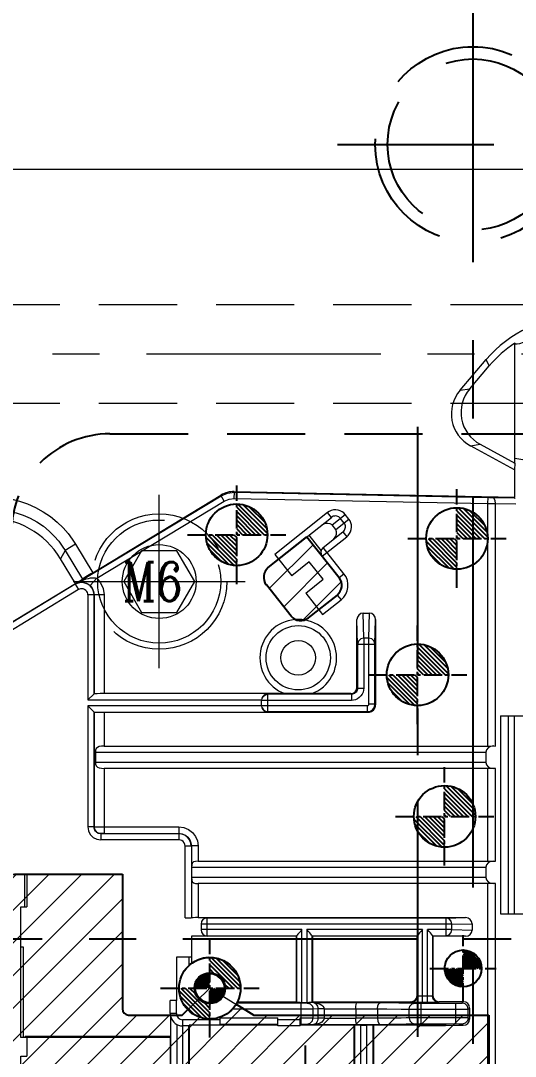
# Model space of a CAD drawing. Header units: inches. Extents: x 164842 to 166038, y -53074 to -52229.
# Drawn here: x 165404.8 to 165445, y -52420 to -52335.9 of the extents above; entities that cross this region are included whole.
import ezdxf

# ---------------------------------------------------------------- set-up
doc = ezdxf.new("R2010")
doc.units = ezdxf.units.IN
doc.header["$LTSCALE"] = 2
doc.header["$MEASUREMENT"] = 0
for name, pattern in [('ACAD_ISO02W100', [15, 12, -3]), ('CENTER', [50.8, 31.75, -6.35, 6.35, -6.35]), ('CENTER2', [1.125, 0.75, -0.125, 0.125, -0.125]), ('HIDDEN', [9.525, 6.35, -3.175])]:
    doc.linetypes.add(name, pattern=pattern)
doc.layers.get('0').update_dxf_attribs({"linetype": 'CONTINUOUS'})
for name, color, linetype in [('DEFAULT_1', 7, 'CENTER'), ('PIN', 4, 'CONTINUOUS'), ('SCREW', 52, 'HIDDEN'), ('y-cut', 7, 'CONTINUOUS'), ('壓塊', 157, 'CONTINUOUS')]:
    doc.layers.add(name, color=color, linetype=linetype)
for name, color, linetype, lineweight in [('dim', 3, 'CONTINUOUS', 15), ('PRODUCT', 1, 'CONTINUOUS', 15), ('WR', 122, 'HIDDEN', 18), ('截面', 191, 'CONTINUOUS', 15), ('枕位', 75, 'CONTINUOUS', 15), ('螺絲', 42, 'ACAD_ISO02W100', 15)]:
    doc.layers.add(name, color=color, linetype=linetype, lineweight=lineweight)
doc.styles.add('ROMANC', font='romanc', dxfattribs={"width": 0.6, "height": 1})

# ---------------------------------------------------------------- blocks, each defined once
blk = doc.blocks.new('20160823.201520')
at = {"layer": '截面', "linetype": 'Continuous', "ltscale": 0.3}
h = blk.add_hatch(dxfattribs=at)
h.set_pattern_fill('ANSI31', color=256, scale=15, style=0)
h.set_pattern_definition([(45, (-2955.1196, -3724.5847), (-1.3258252, 1.3258252), [])])
edge = h.paths.add_edge_path()
edge.add_arc((-48.284, -2.532), 0.5, 180, 270)
edge.add_line((-48.284, -3.032), (-43.933, -3.032))
edge.add_line((-43.933, -3.032), (-43.478, -2.592))
edge.add_arc((-41.681, -0.854), 2.5, 224.05536, 328.57739)
edge.add_line((-39.548, -2.157), (-38.116, -3.032))
edge.add_line((-38.116, -3.032), (-19.018, -3.032))
edge.add_line((-19.018, -3.032), (-19.018, -19.291))
edge.add_line((-19.018, -19.291), (-49.285, -19.291))
edge.add_line((-49.285, -19.291), (-49.911, -19.682))
edge.add_arc((-52.033, -21.004), 2.5, 31.928, 151.72792)
edge.add_line((-54.235, -19.82), (-55.217, -19.291))
edge.add_line((-55.217, -19.291), (-58.053, -19.291))
edge.add_line((-58.053, -19.291), (-58.053, 7.908))
edge.add_ellipse((-57.55, 7.908), major_axis=(0.503, 0), ratio=0.999962, start_angle=90, end_angle=180, ccw=False)
edge.add_line((-57.55, 8.41), (-48.784, 8.41))
edge.add_line((-48.784, 8.41), (-48.784, -2.532))
h.paths.add_polyline_path([(-37.089, 31.895), (-35.081, 29.37, 0.414214), (-33.676, 29.21), (-31.332, 31.074, 0.414214), (-31.171, 32.486), (-33.799, 35.79), (-36.929, 33.3, 0.414214)])
h.paths.add_polyline_path([(-69.517, 6.876), (-69.506, 6.744), (-69.478, 6.616), (-69.435, 6.495), (-69.375, 6.379), (-69.299, 6.268), (-67.153, 3.57), (-67.098, 3.503), (-67.041, 3.437), (-66.982, 3.373), (-66.921, 3.311), (-66.858, 3.25), (-66.794, 3.192), (-66.728, 3.135), (-66.661, 3.08), (-66.592, 3.027), (-63.541, 5.454, 0.414214), (-63.381, 6.86), (-65.389, 9.384, 0.414214), (-66.794, 9.544), (-69.138, 7.68), (-69.237, 7.589), (-69.321, 7.489), (-69.391, 7.381), (-69.446, 7.262), (-69.487, 7.136), (-69.511, 7.007)])
at = {"layer": 'y-cut', "linetype": 'ByBlock'}
for p, q in [((-36.929, 33.3), (-33.799, 35.79)), ((-33.799, 35.79), (-31.171, 32.486)), ((-35.081, 29.37), (-37.089, 31.895)), ((-31.332, 31.074), (-33.676, 29.21)), ((-69.138, 7.68), (-66.794, 9.544)), ((-65.389, 9.384), (-63.381, 6.86)), ((-57.55, 8.41), (-48.784, 8.41)), ((-48.784, 8.41), (-48.784, -2.532)), ((-58.053, -19.291), (-58.053, 7.908)), ((-67.153, 3.57), (-69.299, 6.268)), ((-63.541, 5.454), (-66.592, 3.027)), ((-39.548, -2.157), (-38.116, -3.032)), ((-48.284, -3.032), (-43.933, -3.032)), ((-43.933, -3.032), (-43.478, -2.592)), ((-38.116, -3.032), (-19.018, -3.032)), ((-19.018, -3.032), (-19.018, -19.291)), ((-55.217, -19.291), (-58.053, -19.291)), ((-54.235, -19.82), (-55.217, -19.291)), ((-49.285, -19.291), (-49.911, -19.682)), ((-19.018, -19.291), (-49.285, -19.291))]:
    blk.add_line(p, q, dxfattribs=at)
for points in [[(-69.138, 7.68), (-69.237, 7.589), (-69.321, 7.489), (-69.391, 7.381), (-69.446, 7.262), (-69.487, 7.136), (-69.511, 7.007), (-69.517, 6.876), (-69.506, 6.744), (-69.478, 6.616), (-69.435, 6.495), (-69.375, 6.379), (-69.299, 6.268)], [(-67.153, 3.57), (-67.098, 3.503), (-67.041, 3.437), (-66.982, 3.373), (-66.921, 3.311), (-66.858, 3.25), (-66.794, 3.192), (-66.728, 3.135), (-66.661, 3.08), (-66.592, 3.027)]]:
    blk.add_lwpolyline(points, dxfattribs=at)
for centre in [(-41.681, -0.854), (-52.033, -21.004)]:
    blk.add_circle(centre, 2.5, dxfattribs=at)
for centre, radius, start, end in [((-36.307, 32.517), 1, 128.5, 218.5), ((-31.958, 31.861), 1.005, 308.5, 38.5), ((-34.298, 29.993), 1, 218.5, 308.5), ((-66.171, 8.762), 1, 38.5, 128.5), ((-64.163, 6.237), 1, 308.5, 38.5), ((-48.284, -2.532), 0.5, 180, 270)]:
    blk.add_arc(centre, radius, start, end, dxfattribs=at)
at = {"layer": 'y-cut', "linetype": 'ByBlock', "extrusion": (0, 0, -1)}
blk.add_ellipse((-57.55, 7.908), major_axis=(0.503, 0), ratio=0.999962, start_param=3.141593, end_param=4.712389, dxfattribs=at)
blk = doc.blocks.new('20140813.092309')
at = {"layer": '螺絲', "color": 137, "linetype": 'CENTER', "ltscale": 0.25}
for p, q in [((0, -7.042), (0, 7.042)), ((-7, 0), (7, 0))]:
    blk.add_line(p, q, dxfattribs=at)
at = {"layer": '螺絲', "color": 137, "linetype": 'Continuous'}
blk.add_lwpolyline([(-1.443, 2.5), (-2.887, 0), (-1.443, -2.5), (1.443, -2.5), (2.887, 0), (1.443, 2.5)], close=True, dxfattribs=at)
at = {"layer": '螺絲', "color": 137, "linetype": 'HIDDEN'}
blk.add_circle((0, 0), 5.5, dxfattribs=at)
at = {"layer": '螺絲', "color": 137}
for radius in [5, 3]:
    blk.add_circle((0, 0), radius, dxfattribs=at)
at = {"layer": 'dim', "style": 'ROMANC', "width": 0.8}
blk.add_text('M6', height=3.1716, dxfattribs=at).set_placement((-2.976, -1.589))

msp = doc.modelspace()

# ---------------------------------------------------------------- hatches: boundary and pattern name
at = {"layer": 'PIN', "linetype": 'Continuous'}
h = msp.add_hatch(dxfattribs=at)
h.set_pattern_fill('ANSI31', color=5, scale=2, angle=90, style=0)
h.set_pattern_definition([(135, (165627.67704, -52391.879), (-0.1767767, -0.1767767), [])])
h.paths.add_polyline_path([(165422.395, -52377.639), (165419.895, -52377.639, 0.414214), (165422.395, -52380.139)])
h.paths.add_polyline_path([(165422.395, -52375.139), (165422.395, -52377.639), (165424.895, -52377.639, 0.414214)])
h = msp.add_hatch(dxfattribs=at)
h.set_pattern_fill('ANSI31', color=5, scale=2, angle=90, style=0)
h.set_pattern_definition([(135, (165645.57704, -52392.179), (-0.1767767, -0.1767767), [])])
h.paths.add_polyline_path([(165440.295, -52377.939), (165437.795, -52377.939, 0.414214), (165440.295, -52380.439)])
h.paths.add_polyline_path([(165440.295, -52375.439), (165440.295, -52377.939), (165442.795, -52377.939, 0.414214)])
h = msp.add_hatch(dxfattribs=at)
h.set_pattern_fill('ANSI31', color=5, scale=2, angle=90, style=0)
h.set_pattern_definition([(135, (165642.37704, -52403.2469), (-0.1767767, -0.1767767), [])])
h.paths.add_polyline_path([(165437.095, -52389.007), (165434.595, -52389.007, 0.414214), (165437.095, -52391.507)])
h.paths.add_polyline_path([(165437.095, -52386.507), (165437.095, -52389.007), (165439.595, -52389.007, 0.414214)])
h = msp.add_hatch(dxfattribs=at)
h.set_pattern_fill('ANSI31', color=5, scale=2, angle=90, style=0)
h.set_pattern_definition([(135, (165644.57704, -52414.7469), (-0.1767767, -0.1767767), [])])
h.paths.add_polyline_path([(165439.295, -52400.507), (165436.795, -52400.507, 0.414214), (165439.295, -52403.007)])
h.paths.add_polyline_path([(165439.295, -52398.007), (165439.295, -52400.507), (165441.795, -52400.507, 0.414214)])
h = msp.add_hatch(dxfattribs=at)
h.set_pattern_fill('ANSI31', color=3, angle=90, style=0)
h.set_pattern_definition([(135, (165646.07704, -52427.09488), (-0.08838835, -0.08838835), [])])
h.paths.add_polyline_path([(165440.795, -52412.855), (165439.295, -52412.855, 0.414214), (165440.795, -52414.355)])
h.paths.add_polyline_path([(165440.795, -52411.355), (165440.795, -52412.855), (165442.295, -52412.855, 0.414214)])
h = msp.add_hatch(dxfattribs=at)
h.set_pattern_fill('ANSI31', color=31, scale=2, angle=90, style=0)
h.set_pattern_definition([(135, (165625.49304, -52428.699), (-0.1767767, -0.1767767), [])])
h.paths.add_polyline_path([(165420.211, -52411.959, -0.414214), (165422.711, -52414.459), (165421.461, -52414.459, 0.414214), (165420.211, -52413.209)])
h.paths.add_polyline_path([(165418.961, -52414.459, 0.414214), (165420.211, -52415.709), (165420.211, -52416.959, -0.414214), (165417.711, -52414.459)])
h = msp.add_hatch(dxfattribs=at)
h.set_pattern_fill('ANSI31', color=31, angle=90, style=0)
h.set_pattern_definition([(45, (165214.92899, -52428.699), (0.08838835, -0.08838835), [])])
h.paths.add_polyline_path([(165420.211, -52414.459), (165421.461, -52414.459, -0.414214), (165420.211, -52415.709)])
h.paths.add_polyline_path([(165420.211, -52413.209), (165420.211, -52414.459), (165418.961, -52414.459, -0.414214)])

# ---------------------------------------------------------------- linework, layer by layer
at = {"linetype": 'CENTER', "ltscale": 0.5}
msp.add_line((165441.595, -52272.939), (165441.595, -52672.939), dxfattribs=at)
at = {"color": 8, "linetype": 'CENTER', "ltscale": 0.2}
msp.add_line((165430.595, -52345.939), (165452.595, -52345.939), dxfattribs=at)
at = {"color": 8, "linetype": 'HIDDEN', "ltscale": 0.8}
for radius in [7.938, 6.938]:
    msp.add_circle((165441.595, -52345.939), radius, dxfattribs=at)
at = {"layer": 'DEFAULT_1', "color": 2, "linetype": 'CENTER', "ltscale": 0.3}
for p, q in [((165437.095, -52368.875), (165437.095, -52452.004)), ((165387.547, -52410.439), (165499.608, -52410.439))]:
    msp.add_line(p, q, dxfattribs=at)
at = {"layer": 'PIN', "color": 5, "linetype": 'CENTER2'}
for p, q in [((165422.395, -52381.639), (165422.395, -52373.639)), ((165440.295, -52381.939), (165440.295, -52373.939)), ((165418.395, -52377.639), (165426.395, -52377.639)), ((165436.295, -52377.939), (165444.295, -52377.939)), ((165437.095, -52393.007), (165437.095, -52385.007)), ((165433.095, -52389.007), (165441.095, -52389.007)), ((165439.295, -52404.507), (165439.295, -52396.507)), ((165435.295, -52400.507), (165443.295, -52400.507))]:
    msp.add_line(p, q, dxfattribs=at)
at = {"layer": 'PIN', "color": 3, "linetype": 'CENTER2'}
for p, q in [((165440.795, -52415.555), (165440.795, -52410.155)), ((165438.095, -52412.855), (165443.495, -52412.855))]:
    msp.add_line(p, q, dxfattribs=at)
at = {"layer": 'PIN', "color": 31, "linetype": 'CENTER2'}
for p, q in [((165420.211, -52418.459), (165420.211, -52410.459)), ((165416.211, -52414.459), (165424.211, -52414.459))]:
    msp.add_line(p, q, dxfattribs=at)
at = {"layer": 'PIN', "color": 140, "linetype": 'CENTER2'}
msp.add_line((165427.95, -52419.11), (165427.95, -52430.11), dxfattribs=at)
at = {"layer": 'PIN', "color": 5, "linetype": 'Continuous'}
for centre in [(165422.395, -52377.639), (165440.295, -52377.939), (165437.095, -52389.007), (165439.295, -52400.507)]:
    msp.add_circle(centre, 2.5, dxfattribs=at)
at = {"layer": 'PIN', "color": 3, "linetype": 'Continuous'}
msp.add_circle((165440.795, -52412.855), 1.5, dxfattribs=at)
at = {"layer": 'PIN', "color": 31, "linetype": 'Continuous'}
for radius in [2.5, 1.25]:
    msp.add_circle((165420.211, -52414.459), radius, dxfattribs=at)
at = {"layer": 'PRODUCT', "linetype": 'ByBlock'}
for p, q in [((165362.095, -52347.939), (165521.095, -52347.939)), ((165445.007, -52371.404), (165445.82, -52371.561)), ((165445.007, -52371.834), (165444.981, -52372.375)), ((165444.981, -52372.375), (165444.981, -52374.587)), ((165409.306, -52381.624), (165421.129, -52374.474)), ((165410.693, -52380.716), (165421.113, -52374.415)), ((165421.113, -52374.415), (165421.129, -52374.474)), ((165421.389, -52374.904), (165421.129, -52374.474)), ((165422.194, -52374.126), (165422.21, -52374.185)), ((165422.194, -52374.126), (165444.981, -52374.587)), ((165422.2, -52374.687), (165422.21, -52374.185)), ((165422.2, -52374.687), (165442.818, -52375.105)), ((165422.21, -52374.185), (165442.937, -52374.604)), ((165442.818, -52375.105), (165442.828, -52374.602)), ((165442.937, -52374.604), (165444.936, -52374.632)), ((165444.936, -52374.632), (165444.959, -52374.609)), ((165411.022, -52381.173), (165421.389, -52374.904)), ((165442.818, -52394.801), (165442.818, -52375.105)), ((165442.818, -52375.105), (165443.431, -52375.11)), ((165443.431, -52394.803), (165443.431, -52375.11)), ((165443.431, -52375.11), (165445.068, -52375.132)), ((165424.963, -52380.306), (165430.095, -52376.224)), ((165429.782, -52375.831), (165425.5, -52379.237)), ((165430.095, -52376.224), (165429.782, -52375.831)), ((165430.144, -52376.827), (165431.203, -52375.985)), ((165430.457, -52377.22), (165431.516, -52376.378)), ((165431.127, -52376.687), (165430.814, -52376.294)), ((165431.516, -52376.378), (165431.203, -52375.985)), ((165430.457, -52377.22), (165430.144, -52376.827)), ((165430.721, -52381.119), (165428.094, -52377.816)), ((165429.263, -52378.913), (165428.276, -52377.671)), ((165429.345, -52379.389), (165431.346, -52377.797)), ((165429.425, -52378.683), (165431.033, -52377.404)), ((165431.033, -52377.404), (165431.346, -52377.797)), ((165431.115, -52380.806), (165429.425, -52378.683)), ((165425.5, -52379.237), (165426.876, -52380.967)), ((165428.292, -52379.841), (165426.876, -52380.967)), ((165429.418, -52381.257), (165428.292, -52379.841)), ((165409.298, -52381.607), (165409.854, -52381.232)), ((165410.065, -52381.556), (165409.837, -52381.519)), ((165411.022, -52381.173), (165410.48, -52381.767)), ((165428.002, -52382.383), (165429.418, -52381.257)), ((165430.721, -52381.119), (165431.115, -52380.806)), ((165398.468, -52388.155), (165409.298, -52381.607)), ((165409.272, -52381.663), (165398.478, -52388.19)), ((165409.532, -52382.093), (165398.738, -52388.62)), ((165409.306, -52381.624), (165409.272, -52381.663)), ((165409.272, -52381.663), (165409.532, -52382.093)), ((165426.811, -52384.236), (165424.803, -52381.711)), ((165428.002, -52382.383), (165429.379, -52384.113)), ((165410.295, -52382.523), (165410.295, -52391.055)), ((165410.797, -52382.523), (165410.295, -52382.523)), ((165410.797, -52382.523), (165410.808, -52382.51)), ((165410.797, -52390.553), (165410.797, -52382.523)), ((165410.808, -52382.51), (165410.808, -52390.547)), ((165411.612, -52382.51), (165410.808, -52382.51)), ((165411.612, -52382.51), (165411.612, -52390.54)), ((165428.217, -52384.396), (165430.56, -52382.531)), ((165429.379, -52384.113), (165430.873, -52382.925)), ((165430.56, -52382.531), (165430.873, -52382.925)), ((165432.72, -52386.036), (165432.672, -52383.999)), ((165432.672, -52383.999), (165433.177, -52383.999)), ((165433.128, -52386.036), (165433.177, -52383.999)), ((165432.218, -52386.509), (165432.171, -52384.532)), ((165432.171, -52390.038), (165432.171, -52384.532)), ((165433.631, -52386.509), (165433.678, -52384.532)), ((165433.678, -52384.532), (165433.678, -52391.445)), ((165432.218, -52386.509), (165432.218, -52390.085)), ((165432.218, -52386.509), (165433.631, -52386.509)), ((165432.72, -52386.036), (165432.72, -52390.085)), ((165433.128, -52386.036), (165432.72, -52386.036)), ((165433.128, -52391.397), (165433.128, -52386.036)), ((165433.631, -52391.397), (165433.631, -52386.509)), ((165410.77, -52390.58), (165410.295, -52391.055)), ((165410.798, -52390.553), (165410.77, -52390.58)), ((165410.808, -52390.547), (165410.797, -52390.553)), ((165431.668, -52390.54), (165411.612, -52390.54)), ((165424.725, -52390.625), (165424.914, -52390.588)), ((165424.914, -52392.035), (165424.914, -52390.553)), ((165431.715, -52390.588), (165424.914, -52390.588)), ((165431.668, -52390.54), (165431.715, -52390.588)), ((165431.715, -52390.588), (165431.715, -52391.09)), ((165432.171, -52390.038), (165432.218, -52390.085)), ((165432.218, -52390.085), (165432.72, -52390.085)), ((165410.295, -52391.055), (165424.412, -52391.055)), ((165410.295, -52391.533), (165410.295, -52401.368)), ((165424.412, -52391.533), (165410.295, -52391.533)), ((165424.412, -52391.533), (165424.412, -52391.055)), ((165431.715, -52391.09), (165424.412, -52391.09)), ((165424.412, -52391.498), (165433.028, -52391.498)), ((165433.028, -52392), (165433.028, -52391.498)), ((165433.631, -52391.397), (165433.128, -52391.397)), ((165433.631, -52391.397), (165433.678, -52391.445)), ((165410.797, -52401.368), (165410.797, -52392.035)), ((165410.808, -52392.041), (165410.797, -52392.035)), ((165410.808, -52392.041), (165410.808, -52401.362)), ((165411.612, -52392.048), (165411.612, -52394.801)), ((165411.612, -52392.048), (165433.075, -52392.048)), ((165424.725, -52391.963), (165424.914, -52392)), ((165424.914, -52392), (165433.028, -52392)), ((165433.028, -52392), (165433.075, -52392.048)), ((165443.829, -52392.349), (165443.829, -52408.429)), ((165443.829, -52392.349), (165448.854, -52392.349)), ((165444.458, -52392.349), (165444.458, -52408.429)), ((165444.956, -52392.349), (165444.956, -52408.429)), ((165411.612, -52394.801), (165442.818, -52394.801)), ((165443.255, -52394.791), (165443.431, -52394.803)), ((165410.916, -52395.294), (165410.916, -52396.118)), ((165410.916, -52395.294), (165442.638, -52395.294)), ((165442.638, -52395.294), (165442.638, -52396.118)), ((165442.638, -52396.118), (165410.916, -52396.118)), ((165411.612, -52396.61), (165411.612, -52401.903)), ((165442.818, -52396.61), (165411.612, -52396.61)), ((165442.818, -52404.148), (165442.818, -52396.61)), ((165443.431, -52396.609), (165443.255, -52396.621)), ((165443.431, -52404.15), (165443.431, -52396.609)), ((165410.797, -52401.368), (165410.295, -52401.368)), ((165410.797, -52401.368), (165410.808, -52401.362)), ((165410.808, -52401.362), (165410.827, -52401.362)), ((165410.827, -52401.362), (165410.983, -52401.361)), ((165410.983, -52401.361), (165417.703, -52401.36)), ((165417.703, -52401.36), (165417.703, -52401.903)), ((165411.34, -52401.91), (165411.351, -52401.905)), ((165411.612, -52401.91), (165411.34, -52401.91)), ((165417.695, -52402.413), (165411.343, -52402.413)), ((165411.408, -52401.903), (165411.503, -52401.903)), ((165411.503, -52401.903), (165417.703, -52401.903)), ((165417.695, -52401.91), (165417.695, -52402.413)), ((165418.198, -52408.747), (165418.198, -52402.915)), ((165418.7, -52402.915), (165418.198, -52402.915)), ((165418.708, -52402.907), (165418.708, -52404.64)), ((165419.251, -52402.907), (165418.708, -52402.907)), ((165419.251, -52402.907), (165419.251, -52404.148)), ((165419.251, -52404.148), (165442.818, -52404.148)), ((165443.255, -52404.138), (165443.431, -52404.15)), ((165418.726, -52404.64), (165418.726, -52405.465)), ((165418.726, -52404.64), (165442.638, -52404.64)), ((165442.638, -52404.64), (165442.638, -52405.465)), ((165404.159, -52405.196), (165413.109, -52405.196)), ((165405.146, -52405.196), (165405.146, -52407.846)), ((165405.329, -52405.196), (165405.329, -52407.846)), ((165413.109, -52405.196), (165413.109, -52416.138)), ((165418.708, -52405.465), (165418.708, -52408.735)), ((165442.638, -52405.465), (165418.726, -52405.465)), ((165419.251, -52405.957), (165419.251, -52408.731)), ((165442.818, -52405.957), (165419.251, -52405.957)), ((165442.818, -52446.854), (165442.818, -52405.957)), ((165443.431, -52405.955), (165443.255, -52405.967)), ((165443.431, -52446.871), (165443.431, -52405.955)), ((165404.84, -52418.469), (165404.84, -52407.846)), ((165404.84, -52407.846), (165405.329, -52407.846)), ((165443.829, -52408.429), (165448.854, -52408.429)), ((165418.198, -52408.747), (165418.7, -52408.747)), ((165419.251, -52408.731), (165440.993, -52408.731)), ((165419.497, -52409.25), (165419.497, -52409.719)), ((165439.891, -52409.271), (165419.497, -52409.271)), ((165420, -52410.222), (165420, -52408.769)), ((165439.419, -52408.769), (165420, -52408.769)), ((165439.419, -52408.769), (165440.993, -52408.731)), ((165439.419, -52410.201), (165439.419, -52408.769)), ((165439.891, -52409.271), (165441.526, -52409.232)), ((165439.891, -52409.698), (165439.891, -52409.271)), ((165441.526, -52409.232), (165441.526, -52409.737)), ((165427.697, -52409.698), (165419.497, -52409.698)), ((165427.697, -52415.608), (165427.697, -52409.698)), ((165428.106, -52409.698), (165428.106, -52415.608)), ((165437.494, -52409.698), (165428.106, -52409.698)), ((165437.494, -52415.612), (165437.494, -52409.698)), ((165437.903, -52415.612), (165437.903, -52409.698)), ((165439.891, -52409.698), (165437.903, -52409.698)), ((165439.891, -52409.698), (165441.526, -52409.737)), ((165418.713, -52410.238), (165418.713, -52412.443)), ((165427.256, -52410.238), (165418.713, -52410.238)), ((165420, -52410.201), (165427.294, -52410.201)), ((165427.256, -52410.238), (165427.294, -52410.201)), ((165427.256, -52415.566), (165427.256, -52410.238)), ((165427.295, -52415.604), (165427.295, -52410.238)), ((165428.508, -52410.238), (165428.508, -52415.604)), ((165428.547, -52410.238), (165428.509, -52410.201)), ((165428.509, -52410.201), (165437.091, -52410.201)), ((165428.547, -52410.238), (165428.547, -52415.566)), ((165437.053, -52410.238), (165428.547, -52410.238)), ((165437.053, -52410.238), (165437.091, -52410.201)), ((165437.053, -52415.063), (165437.053, -52410.238)), ((165437.092, -52415.102), (165437.092, -52410.238)), ((165438.304, -52410.238), (165438.304, -52415.102)), ((165438.305, -52410.201), (165439.419, -52410.201)), ((165438.343, -52410.238), (165438.305, -52410.201)), ((165438.343, -52410.238), (165438.343, -52415.063)), ((165440.993, -52410.238), (165438.343, -52410.238)), ((165439.419, -52410.201), (165440.993, -52410.238)), ((165404.84, -52411.089), (165405.051, -52411.089)), ((165405.051, -52411.089), (165405.051, -52418.469)), ((165417.512, -52411.947), (165417.512, -52415.468)), ((165418.696, -52411.947), (165417.512, -52411.947)), ((165418.513, -52411.947), (165418.513, -52412.608)), ((165417.96, -52416.638), (165420.211, -52414.459)), ((165420.211, -52414.459), (165423.777, -52416.638)), ((165437.092, -52415.102), (165437.053, -52415.063)), ((165438.019, -52415.109), (165437.494, -52415.11)), ((165438.343, -52415.063), (165438.304, -52415.102)), ((165416.995, -52416.52), (165416.995, -52415.468)), ((165417.512, -52415.468), (165416.995, -52415.468)), ((165417.498, -52416.52), (165417.505, -52415.468)), ((165422.467, -52415.566), (165422.413, -52415.669)), ((165427.88, -52415.669), (165422.413, -52415.669)), ((165422.467, -52415.566), (165427.256, -52415.566)), ((165427.256, -52415.566), (165427.295, -52415.604)), ((165427.621, -52417.37), (165427.621, -52415.669)), ((165427.697, -52415.608), (165428.106, -52415.608)), ((165428.022, -52415.668), (165427.88, -52415.669)), ((165428.623, -52415.634), (165428.119, -52415.666)), ((165428.119, -52415.666), (165428.368, -52415.733)), ((165428.547, -52415.566), (165428.508, -52415.604)), ((165428.547, -52415.566), (165436.55, -52415.566)), ((165428.623, -52415.634), (165428.713, -52415.651)), ((165428.623, -52415.634), (165432.165, -52415.634)), ((165436.589, -52415.604), (165436.55, -52415.566)), ((165436.627, -52415.662), (165436.924, -52415.67)), ((165436.657, -52415.737), (165436.903, -52415.669)), ((165437.152, -52415.672), (165440.285, -52415.673)), ((165438.163, -52415.612), (165437.233, -52415.612)), ((165437.395, -52417.366), (165437.395, -52415.673)), ((165438.554, -52415.61), (165438.163, -52415.612)), ((165438.846, -52415.566), (165438.807, -52415.604)), ((165440.813, -52415.566), (165438.846, -52415.566)), ((165440.207, -52417.366), (165440.207, -52415.673)), ((165440.285, -52415.673), (165440.524, -52415.672)), ((165440.524, -52415.672), (165440.645, -52415.671)), ((165440.71, -52415.669), (165440.813, -52415.566)), ((165441.212, -52416.171), (165441.315, -52416.068)), ((165441.315, -52416.068), (165441.315, -52416.971)), ((165413.609, -52416.638), (165417.002, -52416.638)), ((165417.498, -52416.52), (165416.995, -52416.52)), ((165417.023, -52416.754), (165417.023, -52418.369)), ((165417.025, -52416.638), (165417.96, -52416.638)), ((165420.985, -52416.86), (165425.739, -52416.867)), ((165421.015, -52416.84), (165421.015, -52417.465)), ((165427.79, -52416.172), (165422.049, -52416.172)), ((165423.777, -52416.638), (165442.875, -52416.638)), ((165425.739, -52417.525), (165425.739, -52416.867)), ((165427.548, -52417.525), (165427.548, -52416.867)), ((165427.548, -52416.867), (165428.291, -52416.868)), ((165428.423, -52416.17), (165427.79, -52416.172)), ((165428.584, -52416.169), (165428.423, -52416.17)), ((165428.617, -52416.168), (165428.584, -52416.169)), ((165428.999, -52416.144), (165428.617, -52416.168)), ((165428.617, -52416.871), (165428.617, -52416.168)), ((165428.617, -52416.871), (165428.999, -52416.895)), ((165429.087, -52416.142), (165428.999, -52416.144)), ((165428.999, -52416.144), (165428.999, -52416.895)), ((165429.497, -52416.137), (165429.087, -52416.142)), ((165429.497, -52416.137), (165429.497, -52416.902)), ((165429.497, -52416.137), (165432.076, -52416.137)), ((165429.497, -52416.902), (165432.076, -52416.902)), ((165432.076, -52416.137), (165432.076, -52416.902)), ((165432.076, -52416.137), (165434.587, -52416.146)), ((165434.587, -52416.893), (165432.076, -52416.902)), ((165433.847, -52416.143), (165433.847, -52416.896)), ((165435.767, -52416.882), (165434.587, -52416.893)), ((165436.411, -52416.867), (165436.411, -52416.172)), ((165436.453, -52416.867), (165436.411, -52416.867)), ((165436.628, -52416.865), (165436.453, -52416.867)), ((165436.626, -52416.174), (165437.395, -52416.175)), ((165440.207, -52416.864), (165436.628, -52416.865)), ((165437.395, -52416.175), (165440.976, -52416.174)), ((165440.978, -52416.865), (165440.207, -52416.864)), ((165440.976, -52416.174), (165441.157, -52416.172)), ((165441.212, -52416.868), (165441.212, -52416.171)), ((165441.315, -52416.971), (165441.212, -52416.868)), ((165442.875, -52432.897), (165442.875, -52416.638)), ((165417.528, -52417.407), (165417.528, -52431.67)), ((165418, -52417.022), (165418, -52417.525)), ((165421.015, -52417.022), (165418, -52417.022)), ((165418.517, -52417.525), (165418, -52417.525)), ((165418.014, -52431.67), (165418.014, -52417.526)), ((165418.517, -52431.646), (165418.517, -52417.525)), ((165418.528, -52417.465), (165418.536, -52417.473)), ((165418.536, -52417.473), (165418.536, -52431.646)), ((165425.739, -52417.473), (165418.536, -52417.473)), ((165421.015, -52417.37), (165425.739, -52417.37)), ((165427.548, -52417.022), (165425.739, -52417.022)), ((165427.548, -52417.525), (165425.739, -52417.525)), ((165427.548, -52417.37), (165427.878, -52417.37)), ((165431.946, -52417.473), (165427.548, -52417.473)), ((165428.119, -52417.374), (165428.623, -52417.405)), ((165428.623, -52417.405), (165431.965, -52417.405)), ((165431.965, -52417.454), (165431.946, -52417.473)), ((165431.946, -52431.646), (165431.946, -52417.473)), ((165431.965, -52417.405), (165434.85, -52417.395)), ((165431.965, -52417.454), (165431.965, -52431.665)), ((165432.165, -52417.405), (165432.132, -52417.367)), ((165432.468, -52417.45), (165432.468, -52431.67)), ((165432.468, -52417.45), (165432.979, -52417.45)), ((165432.979, -52431.67), (165432.979, -52417.45)), ((165433.481, -52431.665), (165433.481, -52417.454)), ((165433.481, -52417.454), (165433.501, -52417.473)), ((165433.501, -52417.473), (165433.501, -52431.646)), ((165437.346, -52417.473), (165433.501, -52417.473)), ((165436.18, -52417.384), (165434.85, -52417.395)), ((165436.96, -52417.368), (165436.924, -52417.369)), ((165437.077, -52417.367), (165436.96, -52417.368)), ((165437.317, -52417.366), (165437.077, -52417.367)), ((165440.448, -52417.367), (165437.317, -52417.366)), ((165439.356, -52417.402), (165437.346, -52417.402)), ((165437.346, -52417.525), (165437.346, -52417.402)), ((165439.356, -52417.525), (165437.346, -52417.525)), ((165439.356, -52417.402), (165439.356, -52417.525)), ((165439.356, -52417.473), (165440.813, -52417.473)), ((165440.813, -52417.473), (165440.71, -52417.371)), ((165417.006, -52418.469), (165404.84, -52418.469)), ((165405.195, -52418.462), (165405.195, -52418.369)), ((165417.023, -52418.369), (165405.195, -52418.369)), ((165405.346, -52418.469), (165405.346, -52419.976)), ((165417.023, -52418.369), (165417.006, -52418.469)), ((165417.006, -52431.646), (165417.006, -52418.469)), ((165417.025, -52418.469), (165417.025, -52431.665)), ((165404.84, -52429.24), (165404.84, -52419.976)), ((165404.84, -52419.976), (165405.346, -52419.976))]:
    msp.add_line(p, q, dxfattribs=at)
for points in [[(165421.129, -52374.474), (165421.649, -52374.253), (165422.21, -52374.185)], [(165421.389, -52374.904), (165421.778, -52374.738), (165422.2, -52374.687)], [(165443.431, -52375.11), (165443.393, -52374.861), (165443.285, -52374.678), (165443.135, -52374.607)], [(165431.203, -52375.985), (165431.096, -52375.87), (165430.962, -52375.767), (165430.804, -52375.684), (165430.628, -52375.63), (165430.443, -52375.608), (165430.257, -52375.621), (165430.08, -52375.666), (165429.919, -52375.738), (165429.782, -52375.831)], [(165430.814, -52376.294), (165430.761, -52376.237), (165430.693, -52376.185), (165430.613, -52376.144), (165430.525, -52376.118), (165430.431, -52376.108), (165430.337, -52376.115), (165430.247, -52376.139), (165430.165, -52376.177), (165430.095, -52376.224)], [(165431.346, -52377.797), (165431.465, -52377.686), (165431.571, -52377.548), (165431.655, -52377.388), (165431.71, -52377.211), (165431.732, -52377.026), (165431.72, -52376.841), (165431.676, -52376.666), (165431.605, -52376.51), (165431.516, -52376.378)], [(165430.144, -52376.827), (165429.985, -52376.747), (165429.806, -52376.711), (165429.624, -52376.719), (165429.448, -52376.771), (165429.288, -52376.866)], [(165430.226, -52378.046), (165430.355, -52377.912), (165430.445, -52377.752), (165430.494, -52377.576), (165430.499, -52377.394), (165430.457, -52377.22)], [(165431.033, -52377.404), (165431.094, -52377.347), (165431.149, -52377.277), (165431.192, -52377.196), (165431.221, -52377.106), (165431.233, -52377.013), (165431.228, -52376.92), (165431.206, -52376.832), (165431.171, -52376.753), (165431.127, -52376.687)], [(165409.837, -52381.519), (165409.619, -52381.533), (165409.428, -52381.587), (165409.272, -52381.663)], [(165409.306, -52381.624), (165409.544, -52381.49), (165409.768, -52381.382), (165409.978, -52381.295), (165410.173, -52381.228), (165410.354, -52381.179), (165410.521, -52381.147), (165410.673, -52381.131), (165410.809, -52381.131), (165410.925, -52381.145), (165411.022, -52381.173)], [(165409.306, -52381.624), (165409.44, -52381.558), (165409.574, -52381.518), (165409.705, -52381.498), (165409.832, -52381.495), (165409.956, -52381.509), (165410.075, -52381.537), (165410.188, -52381.578), (165410.295, -52381.632), (165410.393, -52381.696), (165410.48, -52381.767)], [(165410.797, -52382.523), (165410.781, -52382.344), (165410.727, -52382.154), (165410.625, -52381.96), (165410.474, -52381.785), (165410.283, -52381.646), (165410.065, -52381.556)], [(165411.022, -52381.173), (165411.338, -52381.554), (165411.542, -52382.01), (165411.612, -52382.51)], [(165410.295, -52382.523), (165410.287, -52382.434), (165410.26, -52382.339), (165410.209, -52382.242), (165410.133, -52382.154), (165410.038, -52382.085), (165409.929, -52382.039), (165409.815, -52382.021), (165409.706, -52382.028), (165409.61, -52382.055), (165409.532, -52382.093)], [(165410.48, -52381.767), (165410.656, -52381.978), (165410.769, -52382.232), (165410.808, -52382.51)], [(165432.72, -52386.036), (165432.47, -52386.1), (165432.286, -52386.273), (165432.218, -52386.509)], [(165433.631, -52386.509), (165433.563, -52386.273), (165433.379, -52386.1), (165433.128, -52386.036)], [(165424.914, -52390.553), (165424.758, -52390.579), (165424.618, -52390.652), (165424.51, -52390.76), (165424.438, -52390.898), (165424.412, -52391.059)], [(165424.506, -52390.815), (165424.56, -52390.733), (165424.725, -52390.625)], [(165432.218, -52390.085), (165432.211, -52390.165), (165432.191, -52390.249), (165432.154, -52390.331), (165432.102, -52390.407), (165432.036, -52390.472), (165431.96, -52390.524), (165431.878, -52390.561), (165431.795, -52390.581), (165431.715, -52390.588)], [(165432.72, -52390.085), (165432.708, -52390.245), (165432.666, -52390.412), (165432.592, -52390.576), (165432.488, -52390.728), (165432.357, -52390.858), (165432.205, -52390.963), (165432.041, -52391.036), (165431.874, -52391.078), (165431.715, -52391.09)], [(165410.295, -52391.533), (165410.77, -52392.008), (165410.798, -52392.035)], [(165424.412, -52391.529), (165424.438, -52391.69), (165424.51, -52391.828), (165424.617, -52391.936), (165424.758, -52392.009), (165424.914, -52392.035)], [(165424.451, -52391.691), (165424.56, -52391.855), (165424.725, -52391.963)], [(165433.028, -52392), (165433.258, -52391.954), (165433.454, -52391.824), (165433.585, -52391.628), (165433.631, -52391.397)], [(165433.028, -52391.498), (165433.066, -52391.49), (165433.099, -52391.468), (165433.12, -52391.436), (165433.128, -52391.397)], [(165433.176, -52392.048), (165433.349, -52391.982), (165433.501, -52391.872), (165433.612, -52391.719), (165433.678, -52391.545)], [(165433.678, -52391.545), (165433.676, -52391.495), (165433.678, -52391.445)], [(165433.075, -52392.048), (165433.125, -52392.046), (165433.176, -52392.048)], [(165411.612, -52394.801), (165411.393, -52394.809), (165411.206, -52394.837), (165411.068, -52394.901), (165410.979, -52395.002), (165410.931, -52395.138), (165410.916, -52395.294)], [(165442.818, -52394.801), (165443.054, -52394.797), (165443.255, -52394.791)], [(165410.916, -52396.118), (165410.93, -52396.273), (165410.978, -52396.409), (165411.068, -52396.511), (165411.206, -52396.575), (165411.393, -52396.603), (165411.612, -52396.61)], [(165443.255, -52396.621), (165443.057, -52396.615), (165442.818, -52396.61)], [(165410.295, -52401.368), (165410.347, -52401.693), (165410.498, -52401.986), (165410.731, -52402.217), (165411.025, -52402.364), (165411.343, -52402.413)], [(165411.34, -52401.91), (165411.256, -52401.904), (165411.168, -52401.882), (165411.079, -52401.844), (165410.997, -52401.788), (165410.926, -52401.718), (165410.868, -52401.636), (165410.827, -52401.546), (165410.804, -52401.455), (165410.797, -52401.368)], [(165410.808, -52401.362), (165410.849, -52401.57), (165410.967, -52401.746), (165411.143, -52401.863), (165411.351, -52401.905)], [(165417.703, -52401.36), (165418.107, -52401.413), (165418.479, -52401.569), (165418.797, -52401.813), (165419.042, -52402.131), (165419.197, -52402.504), (165419.251, -52402.907)], [(165411.34, -52401.91), (165411.339, -52402.221), (165411.343, -52402.413)], [(165411.351, -52401.905), (165411.357, -52401.904), (165411.376, -52401.904), (165411.408, -52401.903)], [(165418.7, -52402.915), (165418.67, -52402.669), (165418.571, -52402.422), (165418.404, -52402.203), (165418.185, -52402.037), (165417.939, -52401.94), (165417.695, -52401.91)], [(165418.198, -52402.915), (165418.182, -52402.792), (165418.133, -52402.668), (165418.05, -52402.559), (165417.94, -52402.476), (165417.817, -52402.428), (165417.695, -52402.413)], [(165417.703, -52401.903), (165417.965, -52401.937), (165418.206, -52402.038), (165418.413, -52402.196), (165418.572, -52402.403), (165418.673, -52402.645), (165418.708, -52402.907)], [(165419.25, -52404.148), (165419.045, -52404.158), (165418.883, -52404.201), (165418.786, -52404.293), (165418.739, -52404.445), (165418.726, -52404.64)], [(165442.818, -52404.148), (165443.057, -52404.143), (165443.255, -52404.138)], [(165418.726, -52405.465), (165418.739, -52405.66), (165418.786, -52405.812), (165418.883, -52405.904), (165419.045, -52405.947), (165419.25, -52405.957)], [(165443.255, -52405.967), (165443.057, -52405.962), (165442.818, -52405.957)], [(165439.891, -52409.271), (165439.827, -52409.02), (165439.654, -52408.836), (165439.419, -52408.769)], [(165427.697, -52409.698), (165427.568, -52409.843), (165427.459, -52409.967), (165427.373, -52410.069), (165427.316, -52410.145), (165427.295, -52410.19)], [(165428.508, -52410.19), (165428.487, -52410.145), (165428.43, -52410.069), (165428.344, -52409.967), (165428.235, -52409.842), (165428.106, -52409.698)], [(165437.494, -52409.698), (165437.365, -52409.843), (165437.255, -52409.967), (165437.17, -52410.069), (165437.113, -52410.145), (165437.092, -52410.19)], [(165438.304, -52410.19), (165438.283, -52410.145), (165438.226, -52410.069), (165438.14, -52409.967), (165438.031, -52409.842), (165437.903, -52409.698)], [(165439.419, -52410.201), (165439.654, -52410.133), (165439.827, -52409.949), (165439.891, -52409.698)], [(165436.589, -52415.604), (165436.84, -52415.537), (165437.024, -52415.353), (165437.092, -52415.102)], [(165437.494, -52415.11), (165437.377, -52415.109), (165437.28, -52415.109), (165437.204, -52415.107), (165437.146, -52415.106), (165437.107, -52415.104), (165437.092, -52415.102)], [(165438.304, -52415.102), (165438.289, -52415.104), (165438.25, -52415.106), (165438.192, -52415.107), (165438.116, -52415.109), (165438.019, -52415.109)], [(165438.807, -52415.604), (165438.556, -52415.537), (165438.372, -52415.353), (165438.304, -52415.102)], [(165428.119, -52415.666), (165428.103, -52415.666), (165428.071, -52415.667), (165428.022, -52415.668)], [(165428.368, -52415.733), (165428.55, -52415.917), (165428.617, -52416.168)], [(165428.623, -52415.634), (165428.831, -52415.65), (165429.015, -52415.689), (165429.172, -52415.748), (165429.304, -52415.825), (165429.407, -52415.918), (165429.473, -52416.025), (165429.497, -52416.137)], [(165428.713, -52415.651), (165428.792, -52415.692), (165428.86, -52415.752), (165428.917, -52415.83), (165428.961, -52415.924), (165428.99, -52416.031), (165428.999, -52416.144)], [(165432.076, -52416.137), (165432.083, -52415.945), (165432.103, -52415.781), (165432.132, -52415.673), (165432.165, -52415.634)], [(165432.165, -52415.634), (165435.579, -52415.649), (165436.18, -52415.655), (165436.627, -52415.662)], [(165433.847, -52416.143), (165433.87, -52415.893), (165433.933, -52415.709), (165434.019, -52415.64)], [(165436.411, -52416.172), (165436.477, -52415.921), (165436.657, -52415.737)], [(165437.233, -52415.612), (165436.842, -52415.61), (165436.711, -52415.608), (165436.624, -52415.607), (165436.589, -52415.604)], [(165436.924, -52415.67), (165436.96, -52415.671), (165437.011, -52415.671), (165437.152, -52415.672)], [(165438.807, -52415.604), (165438.772, -52415.607), (165438.685, -52415.608), (165438.554, -52415.61)], [(165440.645, -52415.671), (165440.682, -52415.67), (165440.703, -52415.669), (165440.71, -52415.669)], [(165441.212, -52416.171), (165441.145, -52415.92), (165440.961, -52415.736), (165440.71, -52415.669)], [(165428.119, -52417.374), (165428.368, -52417.306), (165428.55, -52417.122), (165428.617, -52416.871)], [(165428.291, -52416.868), (165428.519, -52416.87), (165428.583, -52416.87), (165428.617, -52416.871)], [(165428.999, -52416.895), (165428.99, -52417.005), (165428.962, -52417.114), (165428.917, -52417.21), (165428.859, -52417.289), (165428.79, -52417.349), (165428.711, -52417.389), (165428.623, -52417.405)], [(165429.497, -52416.902), (165429.474, -52417.012), (165429.408, -52417.12), (165429.302, -52417.215), (165429.168, -52417.293), (165429.009, -52417.351), (165428.826, -52417.39), (165428.623, -52417.405)], [(165429.497, -52416.902), (165429.266, -52416.9), (165429.087, -52416.897), (165428.999, -52416.895)], [(165432.132, -52417.367), (165432.103, -52417.259), (165432.083, -52417.095), (165432.076, -52416.902)], [(165433.847, -52416.896), (165433.87, -52417.147), (165433.933, -52417.33), (165434.019, -52417.399)], [(165434.587, -52416.146), (165435.767, -52416.157), (165436.165, -52416.164), (165436.411, -52416.172)], [(165436.411, -52416.867), (165436.165, -52416.875), (165435.767, -52416.882)], [(165436.411, -52416.172), (165436.453, -52416.172), (165436.626, -52416.174)], [(165436.411, -52416.867), (165436.477, -52417.118), (165436.657, -52417.302), (165436.903, -52417.37)], [(165441.212, -52416.868), (165441.145, -52417.119), (165440.961, -52417.303), (165440.71, -52417.371)], [(165441.212, -52416.868), (165441.199, -52416.867), (165441.158, -52416.867), (165440.978, -52416.865)], [(165441.157, -52416.172), (165441.198, -52416.172), (165441.212, -52416.171)], [(165427.878, -52417.37), (165428.021, -52417.371), (165428.07, -52417.372), (165428.102, -52417.373), (165428.119, -52417.374)], [(165436.924, -52417.369), (165436.627, -52417.377), (165436.18, -52417.384)], [(165440.71, -52417.371), (165440.703, -52417.37), (165440.683, -52417.369), (165440.646, -52417.368), (165440.593, -52417.368), (165440.448, -52417.367)]]:
    msp.add_lwpolyline(points, dxfattribs=at)
for centre, radius in [((165427.397, -52387.626), 2.613), ((165427.397, -52387.626), 1.407), ((165420.211, -52414.459), 1.156)]:
    msp.add_circle(centre, radius, dxfattribs=at)
for centre, radius, start, end in [((165429.738, -52379.076), 0.502, 128.5, 218.5), ((165425.586, -52381.088), 1, 128.5, 218.5), ((165429.935, -52381.745), 1.005, 308.5, 38.5), ((165429.935, -52381.745), 1.507, 308.5, 38.5), ((165427.397, -52387.626), 3.115, 290.69186, 249.30983), ((165427.594, -52383.613), 1, 218.5, 308.5), ((165420.211, -52414.459), 2.513, 333.86989, 132.53185), ((165420.211, -52414.459), 2.513, 287.88008, 331.20893), ((165413.609, -52416.138), 0.5, 180, 270), ((165418, -52416.52), 1.005, 180, 193.49469), ((165418, -52416.52), 1.005, 195.48461, 270), ((165418, -52416.52), 0.502, 180, 270)]:
    msp.add_arc(centre, radius, start, end, dxfattribs=at)
for centre, major_axis, ratio, start_param, end_param in [((165422.153, -52376.135), (-0.52, 1.942), 0.999959, 6.001151, 6.565219), ((165444.936, -52375.134), (0, 0.503), 0.011086, 0.010862, 0.087709), ((165443.48, -52375.115), (1.558, 0.422), 0.15311, 0.011551, 0.328129), ((165410.697, -52380.724), (0.856, 0.517), 0.008727, 1.570796, 2.96706), ((165432.673, -52384.533), (0.013, -0.535), 0.939661, 3.119066, 4.686878), ((165433.175, -52384.533), (-0.013, -0.535), 0.939661, 1.596307, 3.164119), ((165411.612, -52390.547), (0.804, 0), 0.008727, 1.570796, 3.124139), ((165431.668, -52390.038), (-0.355, 0.355), 0.999924, 2.356233, 3.926953), ((165411.612, -52392.041), (0.804, 0), 0.008727, 3.159046, 4.712389), ((165443.29, -52395.294), (0.653, 0), 0.769826, 1.575178, 3.141593), ((165443.29, -52396.118), (0.653, 0), 0.769826, 3.141593, 4.708008), ((165443.29, -52404.64), (0.653, 0), 0.769826, 1.575178, 3.141593), ((165443.29, -52405.465), (0.653, 0), 0.769826, 3.141593, 4.708008), ((165418.198, -52408.743), (0.502, 0), 0.008727, 4.712389, 6.274459), ((165419.251, -52408.736), (0.543, 0), 0.008727, 1.570796, 3.132866), ((165420, -52409.25), (0, -0.503), 0.999962, 3.141593, 4.712389), ((165440.992, -52409.233), (-0.535, -0.013), 0.939661, 3.119066, 4.686878), ((165420, -52409.719), (0, -0.503), 0.999962, 4.712389, 6.283185), ((165427.294, -52409.698), (0, 0.502), 0.008727, 3.150319, 3.350081), ((165428.509, -52409.698), (0, 0.502), 0.008727, 2.933104, 3.132866), ((165437.091, -52409.698), (0, 0.502), 0.008727, 3.150319, 3.350081), ((165438.305, -52409.698), (0, 0.502), 0.008727, 2.933104, 3.132866), ((165440.992, -52409.736), (-0.535, 0.013), 0.939661, 1.596307, 3.164119), ((165436.55, -52415.063), (0.355, -0.355), 0.999924, 5.497825, 7.068545), ((165438.846, -52415.063), (0.355, 0.355), 0.999924, 2.356233, 3.926953), ((165427.697, -52415.604), (0.402, 0), 0.008727, 3.150319, 4.712389), ((165428.106, -52415.604), (0.402, 0), 0.008727, 4.712389, 6.274459), ((165440.812, -52416.068), (0.355, 0.355), 0.999924, 5.497825, 7.068545), ((165432.468, -52417.454), (0.502, 0), 0.008727, 1.570796, 3.132866), ((165432.979, -52417.454), (0.502, 0), 0.008727, 0.008727, 1.570796), ((165440.812, -52416.971), (0.355, -0.355), 0.999924, 5.497825, 7.068545)]:
    msp.add_ellipse(centre, major_axis=major_axis, ratio=ratio, start_param=start_param, end_param=end_param, dxfattribs=at)
at = {"layer": 'WR', "linetype": 'HIDDEN', "ltscale": 0.5}
for p, q in [((165373.095, -52358.939), (165510.095, -52358.939)), ((165373.095, -52366.939), (165510.095, -52366.939))]:
    msp.add_line(p, q, dxfattribs=at)
at = {"layer": 'WR', "linetype": 'CENTER', "ltscale": 0.3}
msp.add_line((165354.095, -52362.939), (165514.095, -52362.939), dxfattribs=at)
at = {"layer": '壓塊', "color": 153, "linetype": 'HIDDEN', "ltscale": 0.5}
msp.add_lwpolyline([(165476.095, -52449.439), (165412.095, -52449.439, -0.414214), (165404.095, -52441.439), (165404.095, -52377.439, -0.414214), (165412.095, -52369.439), (165476.095, -52369.439, -0.414214), (165484.095, -52377.439), (165484.095, -52441.439, -0.414214)], format="xyb", close=True, dxfattribs=at)
at = {"layer": '枕位', "linetype": 'ByBlock', "ltscale": 0.3}
for p, q in [((165445.007, -52371.834), (165445.007, -52362.075)), ((165440.553, -52365.905), (165442.678, -52363.407)), ((165441.339, -52365.779), (165442.917, -52363.924)), ((165442.917, -52363.924), (165442.678, -52363.407)), ((165440.553, -52365.905), (165441.339, -52365.779)), ((165441.393, -52370.415), (165442.179, -52370.29)), ((165444.981, -52372.375), (165441.393, -52370.415)), ((165442.179, -52370.29), (165445.007, -52371.834)), ((165408.452, -52378.914), (165408.074, -52379.583)), ((165409.295, -52378.404), (165408.452, -52378.914)), ((165408.452, -52378.914), (165409.854, -52381.232)), ((165409.295, -52378.404), (165410.693, -52380.716)), ((165409.298, -52381.607), (165408.074, -52379.583))]:
    msp.add_line(p, q, dxfattribs=at)
for points in [[(165445.007, -52362.075), (165445.055, -52362.14), (165445.187, -52362.145), (165445.403, -52362.093), (165445.705, -52361.989), (165446.09, -52361.84), (165446.536, -52361.662), (165447.017, -52361.474)], [(165402.553, -52374.602), (165402.998, -52374.615), (165403.523, -52374.662), (165404.11, -52374.756), (165404.739, -52374.91), (165405.39, -52375.128), (165406.041, -52375.414), (165406.674, -52375.763), (165407.268, -52376.166), (165407.81, -52376.61), (165408.287, -52377.077), (165408.695, -52377.546), (165409.03, -52377.995), (165409.295, -52378.404)], [(165402.553, -52375.587), (165402.943, -52375.597), (165403.403, -52375.637), (165403.917, -52375.719), (165404.467, -52375.853), (165405.037, -52376.043), (165405.608, -52376.293), (165406.161, -52376.598), (165406.681, -52376.951), (165407.155, -52377.34), (165407.572, -52377.749), (165407.928, -52378.161), (165408.221, -52378.555), (165408.452, -52378.914)]]:
    msp.add_lwpolyline(points, dxfattribs=at)
for centre, major_axis, ratio, start_param, end_param in [((165450.321, -52370.094), (4.275, -9.247), 0.98165, 2.715588, 3.567597), ((165450.56, -52370.611), (-4.275, 9.247), 0.98165, 0.146393, 0.426004), ((165442.943, -52367.797), (-3.069, -0.491), 0.965115, 5.437501, 7.178413), ((165443.729, -52367.671), (3.069, 0.491), 0.965115, 2.295909, 4.036821), ((165402.054, -52383.364), (3.508, 6.221), 0.98012, 5.778256, 6.788114)]:
    msp.add_ellipse(centre, major_axis=major_axis, ratio=ratio, start_param=start_param, end_param=end_param, dxfattribs=at)

# ---------------------------------------------------------------- block references
at = {"layer": 'SCREW', "linetype": 'ByBlock', "ltscale": 0.3}
msp.add_blockref('20140813.092309', (165416.095, -52381.439), dxfattribs=at)
at = {"layer": 'y-cut', "linetype": 'ByBlock'}
msp.add_blockref('20160823.201520', (165461.892, -52413.606), dxfattribs=at)

doc.saveas('drawing.dxf')
